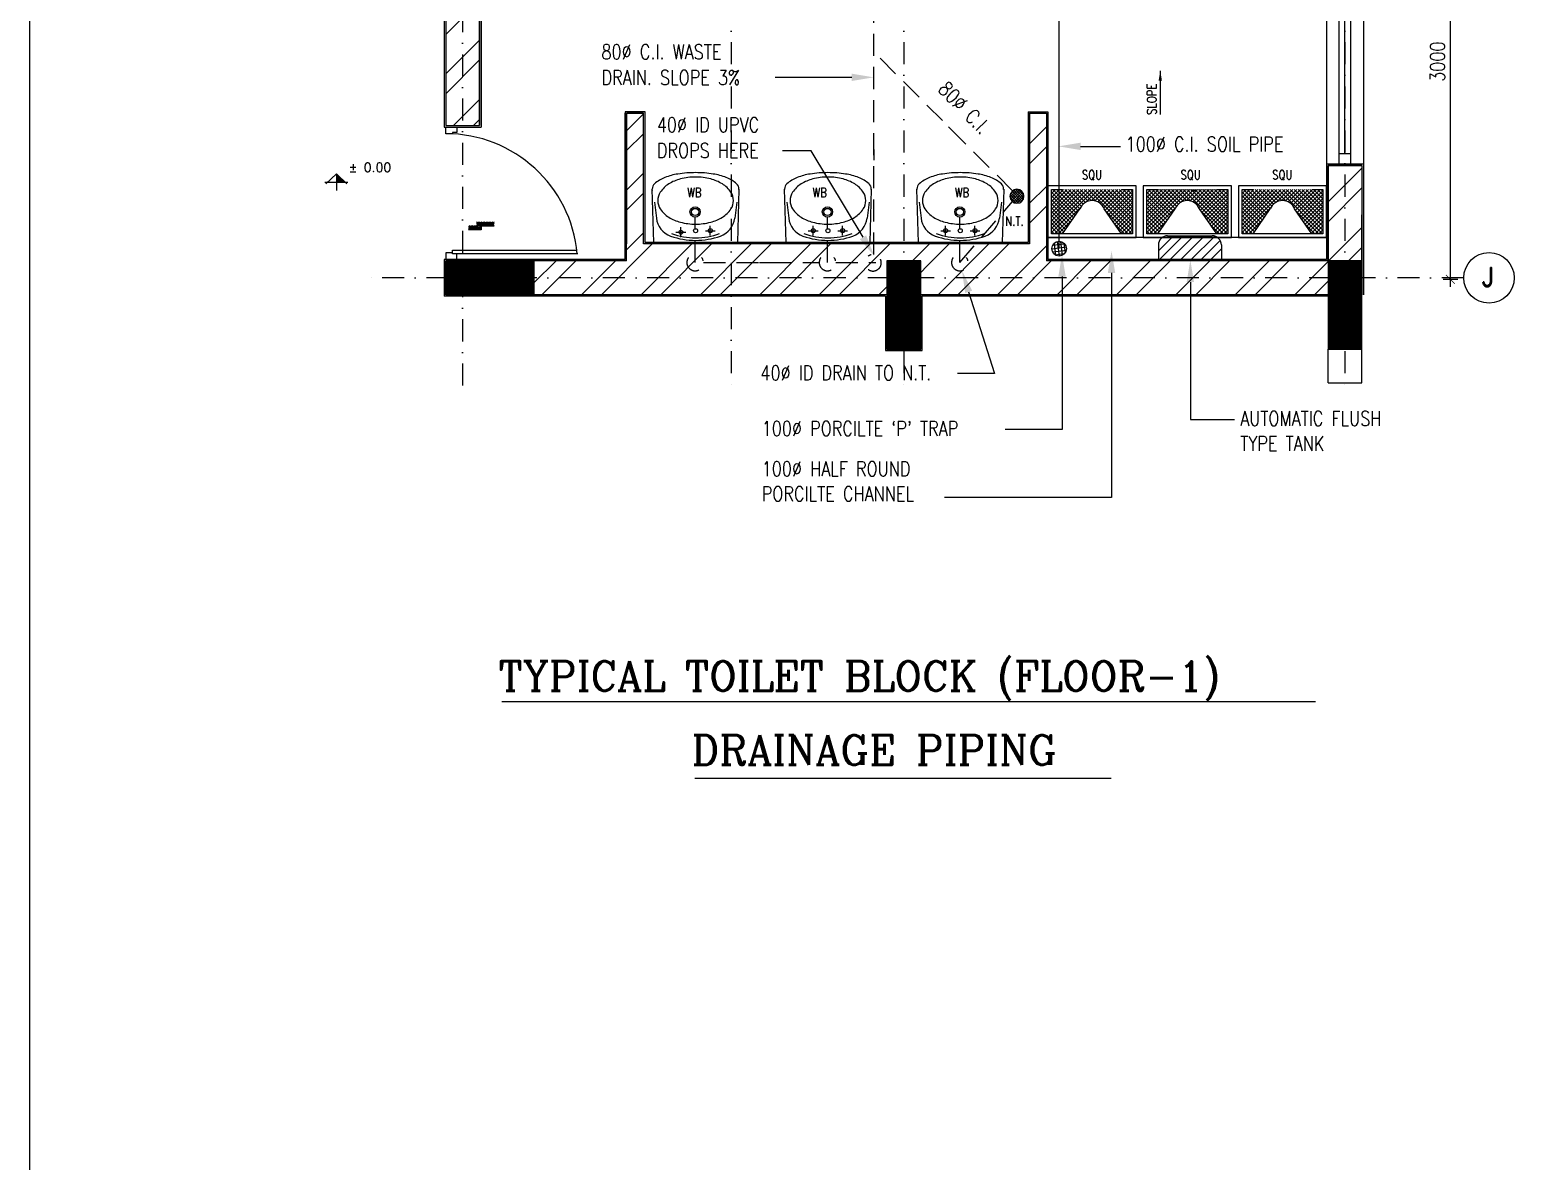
# Model space of a CAD drawing. Extents: x -437689 to -407696, y -55787 to -37037.
# Drawn here: x -437689 to -432641, y -46412 to -42565 of the extents above; entities that cross this region are included whole.
import ezdxf
from ezdxf.enums import TextEntityAlignment as Align

# ---------------------------------------------------------------- set-up
doc = ezdxf.new("R2010")
doc.units = 0
doc.header["$LTSCALE"] = 150
doc.header["$MEASUREMENT"] = 0
for name, pattern in [('DASHDOT', [1, 0.5, -0.25, 0, -0.25]), ('DASHED', [0.75, 0.5, -0.25]), ('HIDDEN', [9.525, 6.35, -3.175])]:
    doc.linetypes.add(name, pattern=pattern)
doc.layers.get('0').update_dxf_attribs({"linetype": 'CONTINUOUS'})
for name, color, linetype in [('1P', 9, 'CONTINUOUS'), ('2MM', 1, 'CONTINUOUS'), ('3MM', 3, 'CONTINUOUS'), ('5MM', 6, 'CONTINUOUS'), ('COL', 2, 'CONTINUOUS'), ('DIM', 6, 'CONTINUOUS'), ('DOOR', 31, 'CONTINUOUS'), ('DR', 6, 'CONTINUOUS'), ('DROP', 64, 'CONTINUOUS'), ('F', 9, 'CONTINUOUS'), ('GRID', 252, 'DASHDOT'), ('T-WALL', 7, 'CONTINUOUS'), ('TEXT', 7, 'CONTINUOUS'), ('TOILET', 9, 'CONTINUOUS'), ('TXT', 7, 'CONTINUOUS'), ('VENT', 8, 'HIDDEN'), ('WALL', 7, 'CONTINUOUS'), ('WASTE', 3, 'DASHED'), ('WIN-1', 56, 'CONTINUOUS')]:
    doc.layers.add(name, color=color, linetype=linetype)
doc.styles.add('RD', font='ROMAND.shx', dxfattribs={"width": 0.8})
doc.styles.add('ROMANC', font='ROMANC.SHX')
doc.styles.add('ROMAND', font='ROMAND', dxfattribs={"height": 300})
doc.styles.add('T', font='romans.shx', dxfattribs={"height": 450})
doc.styles.add('TESTI', font='ROMAND.SHX')

# ---------------------------------------------------------------- blocks, each defined once
blk = doc.blocks.new('*X0')
at = {"color": 0}
for p, q in [((12734.9, 9916.2), (12714.5, 9936.6)), ((12726.1, 9916.2), (12714.5, 9927.8)), ((12743.8, 9916.2), (12718.8, 9941.2)), ((12752.6, 9916.2), (12727.6, 9941.2)), ((12761.4, 9916.2), (12736.4, 9941.2)), ((12770.3, 9916.2), (12745.3, 9941.2)), ((12779.1, 9916.2), (12754.1, 9941.2)), ((12788, 9916.2), (12763, 9941.2)), ((12796.8, 9916.2), (12771.8, 9941.2)), ((12805.6, 9916.2), (12780.6, 9941.2)), ((12813.4, 9935), (12788.4, 9960)), ((12813.4, 9926.1), (12788.4, 9951.1)), ((12813.4, 9917.3), (12788.4, 9942.3)), ((12820.5, 9936.7), (12795.5, 9961.7)), ((12829.3, 9936.7), (12804.3, 9961.7)), ((12838.2, 9936.7), (12813.2, 9961.7)), ((12847, 9936.7), (12822, 9961.7)), ((12855.8, 9936.7), (12830.8, 9961.7)), ((12859.3, 9942.1), (12839.7, 9961.7)), ((12859.3, 9951), (12848.5, 9961.7)), ((12859.3, 9959.8), (12857.4, 9961.7)), ((12717.3, 9916.2), (12714.5, 9918.9))]:
    blk.add_line(p, q, dxfattribs=at)

msp = doc.modelspace()

# ---------------------------------------------------------------- linework, layer by layer
at = {"color": 0}
for p, q in [((-434355.8, -43134), (-434329.2, -43107.4)), ((-434355.1, -43124.5), (-434338.7, -43108.2)), ((-434309, -43136.1), (-434337.3, -43107.8)), ((-434308.7, -43127.6), (-434328.8, -43107.5)), ((-434334.7, -43154.6), (-434355.8, -43133.5)), ((-434326.4, -43154), (-434355.3, -43125.2)), ((-434353.8, -43140.9), (-434322.3, -43109.4)), ((-434320.2, -43151.5), (-434352.7, -43118.9)), ((-434350.4, -43146.3), (-434316.9, -43112.8)), ((-434315.2, -43147.6), (-434348.8, -43114)), ((-434345.7, -43150.5), (-434312.7, -43117.5)), ((-434311.4, -43142.5), (-434343.7, -43110.2)), ((-434339.9, -43153.5), (-434309.7, -43123.3)), ((-434332.3, -43154.7), (-434308.5, -43130.9)), ((-434320.2, -43151.5), (-434311.8, -43143))]:
    msp.add_line(p, q, dxfattribs=at)
at = {"color": 8}
for p, q in [((-435564.8, -43151), (-435558.4, -43205.1)), ((-435285.3, -43151), (-435291.6, -43205.1)), ((-435114.8, -43151), (-435108.4, -43205.1)), ((-434835.3, -43151), (-434841.6, -43205.1)), ((-434664.8, -43151), (-434658.4, -43205.1)), ((-434385.3, -43151), (-434391.6, -43205.1)), ((-435491.7, -43253.1), (-435458.4, -43253.1)), ((-435475, -43269.7), (-435475, -43236.4)), ((-435391.7, -43248.1), (-435358.4, -43248.1)), ((-435375, -43264.7), (-435375, -43231.4)), ((-435041.7, -43248.1), (-435008.4, -43248.1)), ((-435025, -43264.7), (-435025, -43231.4)), ((-434941.7, -43248.1), (-434908.4, -43248.1)), ((-434925, -43264.7), (-434925, -43231.4)), ((-434591.7, -43248.1), (-434558.4, -43248.1)), ((-434575, -43264.7), (-434575, -43231.4)), ((-434491.7, -43248.1), (-434458.4, -43248.1)), ((-434475, -43264.7), (-434475, -43231.4))]:
    msp.add_line(p, q, dxfattribs=at)
at = {"linetype": 'CONTINUOUS'}
for p, q in [((-436083.9, -44848.9), (-433317.6, -44848.9)), ((-435427.5, -45108.6), (-434011.6, -45108.6))]:
    msp.add_line(p, q, dxfattribs=at)
at = {"color": 8}
for centre, radius in [((-435426.6, -43184.3), 17.5), ((-435426.6, -43184.3), 12.3), ((-434976.6, -43184.3), 17.5), ((-434976.6, -43184.3), 12.3), ((-434526.6, -43184.3), 17.5), ((-434526.6, -43184.3), 12.3), ((-435475, -43253.1), 6.77), ((-435425, -43248.1), 6.77), ((-435375, -43248.1), 6.77), ((-435025, -43248.1), 6.77), ((-434975, -43248.1), 6.77), ((-434925, -43248.1), 6.77), ((-434575, -43248.1), 6.77), ((-434525, -43248.1), 6.77), ((-434475, -43248.1), 6.77)]:
    msp.add_circle(centre, radius, dxfattribs=at)
for centre, radius, start, end in [((-435098.4, -43106.6), 24.1, 180, 183.1561), ((-434648.4, -43106.6), 24.1, 180, 183.1561), ((-435548.4, -43111.6), 24.1, 180, 183.1561), ((-435484.9, -43196.5), 74, 186.7128, 250.2795), ((-435365.2, -43196.5), 74, 289.7205, 353.2872), ((-435034.9, -43196.5), 74, 186.7128, 250.2795), ((-434915.2, -43196.5), 74, 289.7205, 353.2872), ((-434584.9, -43196.5), 74, 186.7128, 250.2795), ((-434465.2, -43196.5), 74, 289.7205, 353.2872), ((-435425, -43029.5), 242.5, 250.2795, 289.7205), ((-434975, -43029.5), 242.5, 250.2795, 289.7205), ((-434525, -43029.5), 242.5, 250.2795, 289.7205), ((-435425, -43029.5), 251.4, 250.2795, 289.7205), ((-434975, -43029.5), 251.4, 250.2795, 289.7205), ((-434525, -43029.5), 251.4, 250.2795, 289.7205)]:
    msp.add_arc(centre, radius, start, end, dxfattribs=at)
for start, end in [(0, 180), (180, 360)]:
    msp.add_arc((-434332.2, -43131), 23.8, start, end)
at = {"layer": '1P'}
for p, q in [((-433927, -43095.6), (-434227, -43095.6)), ((-434227, -43095.6), (-434227, -43270.6)), ((-434214.5, -43258.1), (-434214.5, -43108.1)), ((-434214.5, -43108.1), (-434177, -43108.1)), ((-434214.5, -43108.5), (-434214.2, -43108.1)), ((-434214.5, -43121.7), (-434200.9, -43108.1)), ((-434214.5, -43135), (-434187.7, -43108.1)), ((-434214.5, -43148.2), (-434174.4, -43108.1)), ((-434214.5, -43161.5), (-434161.1, -43108.1)), ((-434214.5, -43174.7), (-434147.9, -43108.1)), ((-434214.5, -43188), (-434134.6, -43108.1)), ((-434214.5, -43201.3), (-434121.4, -43108.1)), ((-434214.5, -43214.5), (-434108.1, -43108.1)), ((-434214.5, -43227.8), (-434094.8, -43108.1)), ((-434214.5, -43241), (-434081.6, -43108.1)), ((-434214.5, -43254.3), (-434068.3, -43108.1)), ((-434129, -43189), (-434209.9, -43108.1)), ((-434123.5, -43181.2), (-434196.6, -43108.1)), ((-434118.2, -43173.2), (-434183.3, -43108.1)), ((-434113.5, -43164.7), (-434170.1, -43108.1)), ((-434107.4, -43157.5), (-434156.8, -43108.1)), ((-434099.8, -43151.9), (-434143.6, -43108.1)), ((-434090.7, -43147.7), (-434130.3, -43108.1)), ((-434079.5, -43145.7), (-434117, -43108.1)), ((-434064.5, -43147.4), (-434103.8, -43108.1)), ((-434097.6, -43150.6), (-434055.1, -43108.1)), ((-433940.5, -43258.1), (-434090.5, -43108.1)), ((-434079.4, -43145.6), (-434041.8, -43108.1)), ((-433939.5, -43245.8), (-434077.3, -43108.1)), ((-434067.2, -43146.7), (-434028.6, -43108.1)), ((-433939.5, -43232.6), (-434064, -43108.1)), ((-434057.4, -43150.2), (-434015.3, -43108.1)), ((-433939.5, -43219.3), (-434050.8, -43108.1)), ((-434049.3, -43155.3), (-434002, -43108.1)), ((-434042.6, -43161.9), (-433988.8, -43108.1)), ((-433939.5, -43206), (-434037.5, -43108.1)), ((-434037.4, -43170), (-433975.5, -43108.1)), ((-434032.5, -43178.3), (-433962.3, -43108.1)), ((-434027.1, -43186.2), (-433949, -43108.1)), ((-433939.5, -43192.8), (-434024.2, -43108.1)), ((-433939.5, -43179.5), (-434011, -43108.1)), ((-433939.5, -43166.3), (-433997.7, -43108.1)), ((-433939.5, -43153), (-433984.5, -43108.1)), ((-433977, -43108.1), (-433939.5, -43108.1)), ((-433939.5, -43139.7), (-433971.2, -43108.1)), ((-433939.5, -43126.5), (-433957.9, -43108.1)), ((-433939.5, -43113.2), (-433944.7, -43108.1)), ((-433939.5, -43108.1), (-433939.5, -43258.1)), ((-433927, -43270.6), (-433927, -43095.6)), ((-433603.3, -43095.6), (-433903.3, -43095.6)), ((-433903.3, -43095.6), (-433903.3, -43270.6)), ((-433890.8, -43108.5), (-433615.8, -43108.1)), ((-433890.8, -43258.1), (-433890.8, -43108.1)), ((-433890.8, -43108.1), (-433853.3, -43108.1)), ((-433890.8, -43108.5), (-433890.4, -43108.1)), ((-433890.8, -43121.7), (-433877.2, -43108.1)), ((-433890.8, -43135), (-433863.9, -43108.1)), ((-433890.8, -43148.2), (-433850.6, -43108.1)), ((-433890.8, -43161.5), (-433837.4, -43108.1)), ((-433890.8, -43174.7), (-433824.1, -43108.1)), ((-433890.8, -43188), (-433810.9, -43108.1)), ((-433890.8, -43201.3), (-433797.6, -43108.1)), ((-433890.8, -43214.5), (-433784.4, -43108.1)), ((-433890.8, -43227.8), (-433771.1, -43108.1)), ((-433890.8, -43241), (-433757.8, -43108.1)), ((-433890.8, -43254.3), (-433744.6, -43108.1)), ((-433805.2, -43189), (-433886.1, -43108.1)), ((-433799.8, -43181.2), (-433872.8, -43108.1)), ((-433794.4, -43173.2), (-433859.6, -43108.1)), ((-433789.8, -43164.7), (-433846.3, -43108.1)), ((-433783.6, -43157.5), (-433833.1, -43108.1)), ((-433776, -43151.9), (-433819.8, -43108.1)), ((-433766.9, -43147.7), (-433806.6, -43108.1)), ((-433755.7, -43145.7), (-433793.3, -43108.1)), ((-433740.7, -43147.4), (-433780, -43108.1)), ((-433773.9, -43150.6), (-433731.3, -43108.1)), ((-433616.8, -43258.1), (-433766.8, -43108.1)), ((-433755.6, -43145.6), (-433718.1, -43108.1)), ((-433615.8, -43245.8), (-433753.5, -43108.1)), ((-433743.4, -43146.7), (-433704.8, -43108.1)), ((-433615.8, -43232.6), (-433740.3, -43108.1)), ((-433733.6, -43150.2), (-433691.5, -43108.1)), ((-433615.8, -43219.3), (-433727, -43108.1)), ((-433725.5, -43155.3), (-433678.3, -43108.1)), ((-433718.9, -43161.9), (-433665, -43108.1)), ((-433713.7, -43170), (-433651.8, -43108.1)), ((-433615.8, -43206), (-433713.7, -43108.1)), ((-433708.8, -43178.3), (-433638.5, -43108.1)), ((-433703.3, -43186.2), (-433625.3, -43108.1)), ((-433615.8, -43192.8), (-433700.5, -43108.1)), ((-433615.8, -43179.5), (-433687.2, -43108.1)), ((-433615.8, -43166.3), (-433674, -43108.1)), ((-433615.8, -43153), (-433660.7, -43108.1)), ((-433653.3, -43108.1), (-433615.8, -43108.1)), ((-433615.8, -43139.7), (-433647.5, -43108.1)), ((-433615.8, -43126.5), (-433634.2, -43108.1)), ((-433615.8, -43113.2), (-433620.9, -43108.1)), ((-433615.8, -43108.1), (-433615.8, -43258.1)), ((-433603.3, -43270.6), (-433603.3, -43095.6)), ((-433279.5, -43095.6), (-433579.5, -43095.6)), ((-433579.5, -43095.6), (-433579.5, -43270.6)), ((-433567, -43258.1), (-433567, -43108.1)), ((-433567, -43108.1), (-433529.5, -43108.1)), ((-433567, -43108.5), (-433566.7, -43108.1)), ((-433567, -43121.7), (-433553.4, -43108.1)), ((-433567, -43135), (-433540.2, -43108.1)), ((-433567, -43148.2), (-433526.9, -43108.1)), ((-433567, -43161.5), (-433513.6, -43108.1)), ((-433567, -43174.7), (-433500.4, -43108.1)), ((-433567, -43188), (-433487.1, -43108.1)), ((-433567, -43201.3), (-433473.9, -43108.1)), ((-433567, -43214.5), (-433460.6, -43108.1)), ((-433567, -43227.8), (-433447.3, -43108.1)), ((-433567, -43241), (-433434.1, -43108.1)), ((-433567, -43254.3), (-433420.8, -43108.1)), ((-433481.5, -43189), (-433562.4, -43108.1)), ((-433476, -43181.2), (-433549.1, -43108.1)), ((-433470.7, -43173.2), (-433535.8, -43108.1)), ((-433466, -43164.7), (-433522.6, -43108.1)), ((-433459.9, -43157.5), (-433509.3, -43108.1)), ((-433452.3, -43151.9), (-433496.1, -43108.1)), ((-433443.2, -43147.7), (-433482.8, -43108.1)), ((-433432, -43145.7), (-433469.5, -43108.1)), ((-433417, -43147.4), (-433456.3, -43108.1)), ((-433450.1, -43150.6), (-433407.6, -43108.1)), ((-433293, -43258.1), (-433443, -43108.1)), ((-433431.9, -43145.6), (-433394.3, -43108.1)), ((-433292, -43245.8), (-433429.8, -43108.1)), ((-433419.7, -43146.7), (-433381.1, -43108.1)), ((-433292, -43232.6), (-433416.5, -43108.1)), ((-433409.9, -43150.2), (-433367.8, -43108.1)), ((-433292, -43219.3), (-433403.3, -43108.1)), ((-433401.8, -43155.3), (-433354.5, -43108.1)), ((-433395.1, -43161.9), (-433341.3, -43108.1)), ((-433292, -43206), (-433390, -43108.1)), ((-433389.9, -43170), (-433328, -43108.1)), ((-433385, -43178.3), (-433314.8, -43108.1)), ((-433379.6, -43186.2), (-433301.5, -43108.1)), ((-433292, -43192.8), (-433376.7, -43108.1)), ((-433292, -43179.5), (-433363.5, -43108.1)), ((-433292, -43166.3), (-433350.2, -43108.1)), ((-433292, -43153), (-433337, -43108.1)), ((-433329.5, -43108.1), (-433292, -43108.1)), ((-433292, -43139.7), (-433323.7, -43108.1)), ((-433292, -43126.5), (-433310.4, -43108.1)), ((-433292, -43113.2), (-433297.2, -43108.1)), ((-433292, -43108.1), (-433292, -43258.1)), ((-433279.5, -43270.6), (-433279.5, -43095.6)), ((-434134.4, -43196.8), (-434214.5, -43116.7)), ((-434139.8, -43204.6), (-434214.5, -43129.9)), ((-434145.3, -43212.4), (-434214.5, -43143.2)), ((-434150.7, -43220.2), (-434214.5, -43156.4)), ((-434021.6, -43194), (-433939.5, -43111.9)), ((-434016.2, -43201.8), (-433939.5, -43125.1)), ((-434010.8, -43209.6), (-433939.5, -43138.4)), ((-434005.3, -43217.4), (-433939.5, -43151.7)), ((-433810.7, -43196.8), (-433890.8, -43116.7)), ((-433816.1, -43204.6), (-433890.8, -43129.9)), ((-433821.5, -43212.4), (-433890.8, -43143.2)), ((-433827, -43220.2), (-433890.8, -43156.4)), ((-433697.9, -43194), (-433615.8, -43111.9)), ((-433692.4, -43201.8), (-433615.8, -43125.1)), ((-433687, -43209.6), (-433615.8, -43138.4)), ((-433681.6, -43217.4), (-433615.8, -43151.7)), ((-433486.9, -43196.8), (-433567, -43116.7)), ((-433492.3, -43204.6), (-433567, -43129.9)), ((-433497.8, -43212.4), (-433567, -43143.2)), ((-433503.2, -43220.2), (-433567, -43156.4)), ((-433374.1, -43194), (-433292, -43111.9)), ((-433368.7, -43201.8), (-433292, -43125.1)), ((-433363.3, -43209.6), (-433292, -43138.4)), ((-433357.8, -43217.4), (-433292, -43151.7)), ((-434156.2, -43228.1), (-434214.5, -43169.7)), ((-434161.6, -43235.9), (-434214.5, -43182.9)), ((-434167, -43243.7), (-434214.5, -43196.2)), ((-434205.1, -43258.1), (-434116.4, -43169.4)), ((-434177, -43258.1), (-434118.4, -43173.7)), ((-433977, -43258.1), (-434035.7, -43173.7)), ((-433977, -43258.1), (-434035.7, -43173.7)), ((-433953.8, -43258.1), (-434030.2, -43181.7)), ((-433999.9, -43225.3), (-433939.5, -43164.9)), ((-433994.4, -43233.1), (-433939.5, -43178.2)), ((-433989, -43240.9), (-433939.5, -43191.4)), ((-433983.6, -43248.7), (-433939.5, -43204.7)), ((-433832.4, -43228.1), (-433890.8, -43169.7)), ((-433837.8, -43235.9), (-433890.8, -43182.9)), ((-433843.3, -43243.7), (-433890.8, -43196.2)), ((-433881.3, -43258.1), (-433792.6, -43169.4)), ((-433853.3, -43258.1), (-433794.6, -43173.7)), ((-433653.3, -43258.1), (-433712, -43173.7)), ((-433630, -43258.1), (-433706.5, -43181.7)), ((-433676.1, -43225.3), (-433615.8, -43164.9)), ((-433670.7, -43233.1), (-433615.8, -43178.2)), ((-433665.3, -43240.9), (-433615.8, -43191.4)), ((-433659.8, -43248.7), (-433615.8, -43204.7)), ((-433508.7, -43228.1), (-433567, -43169.7)), ((-433514.1, -43235.9), (-433567, -43182.9)), ((-433519.5, -43243.7), (-433567, -43196.2)), ((-433557.6, -43258.1), (-433468.9, -43169.4)), ((-433529.5, -43258.1), (-433470.9, -43173.7)), ((-433329.5, -43258.1), (-433388.2, -43173.7)), ((-433306.3, -43258.1), (-433382.7, -43181.7)), ((-433352.4, -43225.3), (-433292, -43164.9)), ((-433346.9, -43233.1), (-433292, -43178.2)), ((-433341.5, -43240.9), (-433292, -43191.4)), ((-433336.1, -43248.7), (-433292, -43204.7)), ((-434172.5, -43251.5), (-434214.5, -43209.5)), ((-434179.2, -43258.1), (-434214.5, -43222.7)), ((-434192.4, -43258.1), (-434214.5, -43236)), ((-434205.7, -43258.1), (-434214.5, -43249.2)), ((-433939.5, -43258.1), (-434214.5, -43258.1)), ((-434191.8, -43258.1), (-434143.3, -43209.5)), ((-434178.6, -43258.1), (-434173.6, -43253.1)), ((-433967, -43258.1), (-433999.9, -43225.2)), ((-433978.1, -43256.5), (-433939.5, -43217.9)), ((-433966.4, -43258.1), (-433939.5, -43231.2)), ((-433953.2, -43258.1), (-433939.5, -43244.5)), ((-433939.9, -43258.1), (-433939.5, -43257.7)), ((-433848.7, -43251.5), (-433890.8, -43209.5)), ((-433855.4, -43258.1), (-433890.8, -43222.7)), ((-433868.7, -43258.1), (-433890.8, -43236)), ((-433881.9, -43258.1), (-433890.8, -43249.2)), ((-433615.8, -43258.1), (-433890.8, -43258.1)), ((-433868.1, -43258.1), (-433819.5, -43209.5)), ((-433854.8, -43258.1), (-433849.8, -43253.1)), ((-433643.3, -43258.1), (-433676.1, -43225.2)), ((-433654.4, -43256.5), (-433615.8, -43217.9)), ((-433642.7, -43258.1), (-433615.8, -43231.2)), ((-433629.4, -43258.1), (-433615.8, -43244.5)), ((-433616.2, -43258.1), (-433615.8, -43257.7)), ((-433525, -43251.5), (-433567, -43209.5)), ((-433531.7, -43258.1), (-433567, -43222.7)), ((-433544.9, -43258.1), (-433567, -43236)), ((-433558.2, -43258.1), (-433567, -43249.2)), ((-433292, -43258.1), (-433567, -43258.1)), ((-433544.3, -43258.1), (-433495.8, -43209.5)), ((-433531.1, -43258.1), (-433526.1, -43253.1)), ((-433319.5, -43258.1), (-433352.4, -43225.2)), ((-433330.6, -43256.5), (-433292, -43217.9)), ((-433318.9, -43258.1), (-433292, -43231.2)), ((-433305.7, -43258.1), (-433292, -43244.5)), ((-433292.4, -43258.1), (-433292, -43257.7)), ((-434227, -43270.6), (-433927, -43270.6)), ((-433903.3, -43270.6), (-433603.3, -43270.6)), ((-433579.5, -43270.6), (-433279.5, -43270.6))]:
    msp.add_line(p, q, dxfattribs=at)
for centre in [(-434077, -43190), (-433753.3, -43190), (-433429.5, -43190)]:
    msp.add_arc(centre, 44.4, 21.4533, 158.5467, dxfattribs=at)
at = {"layer": '2MM'}
for p, q in [((-432858.6, -43438.3), (-432858.6, -43388.3)), ((-432833.6, -43413.3), (-432883.6, -43413.3))]:
    msp.add_line(p, q, dxfattribs=at)
at = {"layer": '3MM', "color": 7}
for p, q in [((-436646.5, -43055), (-436681.8, -43088.2)), ((-436646.5, -43055), (-436646.5, -43111.3)), ((-436646.5, -43055), (-436611.1, -43088.2)), ((-436685.6, -43082.7), (-436607.3, -43082.7))]:
    msp.add_line(p, q, dxfattribs=at)
msp.add_solid([(-436646.5, -43055), (-436646.5, -43082.7), (-436617, -43082.7)], dxfattribs=at)
at = {"layer": '5MM'}
for p, q in [((-433799.9, -43265), (-433851.5, -43316.7)), ((-433767.1, -43265), (-433847.6, -43345.5)), ((-433731.3, -43265), (-433811.8, -43345.5)), ((-433694.2, -43265), (-433774.7, -43345.5)), ((-433660.1, -43266.1), (-433739.5, -43345.5)), ((-433641.4, -43280.8), (-433706.2, -43345.5)), ((-433637.3, -43310), (-433672.8, -43345.5))]:
    msp.add_line(p, q, dxfattribs=at)
msp.add_lwpolyline([(-436110.2, -43232.7), (-436154.5, -43232.7), (-436154.5, -43245), (-436197.1, -43245)], dxfattribs=at)
at = {"layer": 'COL'}
for p, q in [((-435974.5, -43465.6), (-435974.5, -43350.6)), ((-435974.5, -43465.6), (-435974.5, -43350.6)), ((-434659.5, -43650.6), (-434774.5, -43650.6)), ((-434659.5, -43650.6), (-434774.5, -43650.6)), ((-433159.5, -43650.6), (-433274.5, -43650.6)), ((-433159.5, -43650.6), (-433274.5, -43650.6))]:
    msp.add_line(p, q, dxfattribs=at)
at = {"layer": 'COL', "const_width": 115}
for points in [[(-434717, -43650.6), (-434717, -43350.6)], [(-433217, -43650.6), (-433217, -43350.6)], [(-435974.5, -43408.1), (-436274.5, -43408.1)]]:
    msp.add_lwpolyline(points, dxfattribs=at)
at = {"layer": 'COL'}
for points in [[(-435974.5, -43465.6), (-436274.5, -43465.6), (-436274.5, -43465.6), (-436274.5, -43350.6), (-435974.5, -43350.6)], [(-434659.5, -43650.6), (-434659.5, -43350.6), (-434659.5, -43350.6), (-434774.5, -43350.6), (-434774.5, -43650.6)], [(-433159.5, -43650.6), (-433159.5, -43350.6), (-433159.5, -43350.6), (-433274.5, -43350.6), (-433274.5, -43650.6)]]:
    msp.add_lwpolyline(points, close=True, dxfattribs=at)
at = {"layer": 'DIM', "color": 1, "ltscale": 900}
msp.add_line((-432858.6, -43400.8), (-432858.6, -41925.8), dxfattribs=at)
at = {"layer": 'DIM'}
for p, q in [((-433851.5, -43296.3), (-433851.5, -43345.6)), ((-433820.3, -43265), (-433668.6, -43264.9)), ((-433637.3, -43296.2), (-433637.3, -43345.6))]:
    msp.add_line(p, q, dxfattribs=at)
at = {"layer": 'DIM', "color": 7, "const_width": 2.5}
msp.add_lwpolyline([(-432873.6, -43398.3), (-432843.6, -43428.3)], dxfattribs=at)
at = {"layer": 'DIM'}
for centre, start, end in [((-433820.3, -43296.3), 90.0388, 180.0388), ((-433668.6, -43296.2), 0.0388, 90.0388)]:
    msp.add_arc(centre, 31.2, start, end, dxfattribs=at)
at = {"layer": 'DOOR', "color": 8}
for p, q in [((-436274.5, -42918.1), (-436274.5, -42895.6)), ((-436274.5, -42895.6), (-436237, -42895.6)), ((-436237, -42895.6), (-436237, -42914.3)), ((-436252, -42918.1), (-436274.5, -42918.1)), ((-436237, -42914.3), (-436252, -42914.3)), ((-436252, -42914.3), (-436252, -42918.1)), ((-436237, -43345.6), (-436279.5, -43345.6)), ((-436274.5, -43323.1), (-436274.5, -43345.6)), ((-436252, -43323.1), (-436274.5, -43323.1)), ((-436274.5, -43345.6), (-436237, -43345.6)), ((-436252, -43326.8), (-436252, -43313.7)), ((-436252, -43313.7), (-435829.1, -43313.7)), ((-436252, -43326.8), (-436252, -43323.1)), ((-435825.5, -43326.8), (-436252, -43326.8)), ((-436237, -43326.8), (-436252, -43326.8)), ((-436237, -43345.6), (-436237, -43326.8))]:
    msp.add_line(p, q, dxfattribs=at)
msp.add_arc((-436275, -43367.7), 449.6, 5.2159, 89.9451, dxfattribs=at)
at = {"layer": 'DR', "linetype": 'CONTINUOUS', "ltscale": 900}
msp.add_line((-434189, -43309), (-434189, -41247.9), dxfattribs=at)
at = {"layer": 'DR'}
msp.add_line((-434189, -42669.6), (-434189, -42567.8), dxfattribs=at)
at = {"layer": 'DR', "linetype": 'CONTINUOUS', "ltscale": 900}
for points in [[(-434894.3, -42726.6), (-435103.5, -42726.6), (-435153.9, -42726.6)], [(-434855.7, -43270.4), (-435031.5, -42976.8), (-435079.5, -42976.8), (-435129.9, -42976.8)], [(-434115.8, -42961.2), (-434031.2, -42961.2), (-433980.8, -42961.2)], [(-434010.8, -43391.6), (-434010.8, -44155), (-434528.2, -44155), (-434578.6, -44155)], [(-434179.1, -43404.1), (-434179.1, -43924.3), (-434372.4, -43924.3), (-434372.4, -43924.3)], [(-434496.6, -43455.7), (-434408.5, -43733), (-434484.2, -43733), (-434534.6, -43733)], [(-433742.8, -43422.8), (-433742.8, -43890.2), (-433643.1, -43890.2), (-433592.7, -43890.2)]]:
    msp.add_lwpolyline(points, dxfattribs=at)
for points in [[(-434894.3, -42714.1), (-434819.3, -42726.6), (-434894.3, -42739.1)], [(-434115.8, -42973.7), (-434190.8, -42961.2), (-434115.8, -42948.7)], [(-434845, -43264), (-434817.2, -43334.7), (-434866.4, -43276.8)], [(-434191.6, -43404.1), (-434179.1, -43329.1), (-434166.6, -43404.1)], [(-434023.3, -43391.6), (-434010.8, -43316.6), (-433998.3, -43391.6)], [(-433755.3, -43422.8), (-433742.8, -43347.8), (-433730.3, -43422.8)], [(-434508.5, -43459.5), (-434519.3, -43384.2), (-434484.7, -43451.9)]]:
    msp.add_solid(points, dxfattribs=at)
at = {"layer": 'F'}
for p, q in [((-434214, -43309.2), (-434164.9, -43302.5)), ((-434211.3, -43297.7), (-434170.6, -43292.1)), ((-434206.3, -43291), (-434200.8, -43331.1)), ((-434195.9, -43285), (-434189.2, -43334)), ((-434184.8, -43284.4), (-434178.3, -43331.6)), ((-434172.8, -43290), (-434168.3, -43323)), ((-434211.4, -43320.1), (-434164.4, -43313.7)), ((-434202.5, -43330.1), (-434170.4, -43325.7))]:
    msp.add_line(p, q, dxfattribs=at)
at = {"layer": 'F', "linetype": 'CONTINUOUS', "ltscale": 300}
msp.add_circle((-434189, -43309), 25, dxfattribs=at)
at = {"layer": 'GRID'}
for p, q in [((-435304.5, -38254.2), (-435304.5, -43799.9)), ((-434717, -38254.2), (-434717, -43799.9)), ((-433217, -38254.2), (-433217, -43799.9)), ((-436217, -38295.6), (-436217, -43799.9)), ((-432813.2, -43408.3), (-436565.5, -43408.3))]:
    msp.add_line(p, q, dxfattribs=at)
at = {"layer": 'T-WALL', "linetype": 'CONTINUOUS', "ltscale": 900}
for p, q in [((-433274.5, -43650.6), (-433159.5, -43650.6)), ((-433274.5, -43765.6), (-433274.5, -43650.6)), ((-433159.5, -43765.6), (-433159.5, -43650.6)), ((-433274.5, -43765.6), (-433159.5, -43765.6))]:
    msp.add_line(p, q, dxfattribs=at)
at = {"layer": 'TEXT', "linetype": 'CONTINUOUS'}
msp.add_circle((-432727.3, -43408.3), 86, dxfattribs=at)
at = {"layer": 'TOILET', "color": 8}
for p, q in [((-435567.5, -43288.1), (-435572.5, -43106.6)), ((-435567.5, -43288.1), (-435572.5, -43106.6)), ((-435277.5, -43106.6), (-435282.5, -43288.1)), ((-435277.5, -43106.6), (-435282.5, -43288.1)), ((-435117.5, -43288.1), (-435122.5, -43106.6)), ((-435117.5, -43288.1), (-435122.5, -43106.6)), ((-434827.5, -43106.6), (-434832.5, -43288.1)), ((-434827.5, -43106.6), (-434832.5, -43288.1)), ((-434667.5, -43288.1), (-434672.5, -43106.6)), ((-434667.5, -43288.1), (-434672.5, -43106.6)), ((-434377.5, -43106.6), (-434382.5, -43288.1)), ((-434377.5, -43106.6), (-434382.5, -43288.1)), ((-435282.5, -43288.1), (-435567.5, -43288.1)), ((-435282.5, -43288.1), (-435567.5, -43288.1)), ((-434832.5, -43288.1), (-435117.5, -43288.1)), ((-434832.5, -43288.1), (-435117.5, -43288.1)), ((-434382.5, -43288.1), (-434667.5, -43288.1)), ((-434382.5, -43288.1), (-434667.5, -43288.1))]:
    msp.add_line(p, q, dxfattribs=at)
for centre, radius, start, end in [((-435451, -43273.4), 220.8, 98.9379, 110.7914), ((-435451, -43273.4), 220.8, 98.9379, 110.7914), ((-435425, -43438.3), 387.7, 90, 98.9379), ((-435425, -43438.3), 387.7, 90, 98.9379), ((-435425, -43438.3), 387.7, 81.0621, 90), ((-435425, -43438.3), 387.7, 81.0621, 90), ((-435399.1, -43273.4), 220.8, 69.2086, 81.0621), ((-435399.1, -43273.4), 220.8, 69.2086, 81.0621), ((-435001, -43273.4), 220.8, 98.9379, 110.7914), ((-435001, -43273.4), 220.8, 98.9379, 110.7914), ((-434975, -43438.3), 387.7, 90, 98.9379), ((-434975, -43438.3), 387.7, 90, 98.9379), ((-434975, -43438.3), 387.7, 81.0621, 90), ((-434975, -43438.3), 387.7, 81.0621, 90), ((-434949.1, -43273.4), 220.8, 69.2086, 81.0621), ((-434949.1, -43273.4), 220.8, 69.2086, 81.0621), ((-434551, -43273.4), 220.8, 98.9379, 110.7914), ((-434551, -43273.4), 220.8, 98.9379, 110.7914), ((-434525, -43438.3), 387.7, 90, 98.9379), ((-434525, -43438.3), 387.7, 90, 98.9379), ((-434525, -43438.3), 387.7, 81.0621, 90), ((-434525, -43438.3), 387.7, 81.0621, 90), ((-434499.1, -43273.4), 220.8, 69.2086, 81.0621), ((-434499.1, -43273.4), 220.8, 69.2086, 81.0621), ((-435548.4, -43106.6), 24.1, 132.5102, 180), ((-435548.4, -43106.6), 24.1, 132.5102, 180), ((-435490.2, -43170.1), 110.3, 110.7914, 132.5102), ((-435490.2, -43170.1), 110.3, 110.7914, 132.5102), ((-435465.6, -43170.3), 95.7, 121.8551, 146.3116), ((-435441.1, -43209.7), 142.1, 104.4333, 121.8551), ((-435425, -43272.1), 206.5, 90, 104.4333), ((-435425, -43272.1), 206.5, 75.5667, 90), ((-435409, -43209.7), 142.1, 58.1449, 75.5667), ((-435384.5, -43170.3), 95.7, 33.6884, 58.1449), ((-435359.9, -43170.1), 110.3, 47.4898, 69.2086), ((-435359.9, -43170.1), 110.3, 47.4898, 69.2086), ((-435301.7, -43106.6), 24.1, 360, 47.4898), ((-435301.7, -43106.6), 24.1, 360, 47.4898), ((-435301.7, -43106.6), 24.1, 356.8439, 360), ((-435301.7, -43106.6), 24.1, 356.8439, 360), ((-435098.4, -43106.6), 24.1, 132.5102, 180), ((-435098.4, -43106.6), 24.1, 132.5102, 180), ((-435040.2, -43170.1), 110.3, 110.7914, 132.5102), ((-435040.2, -43170.1), 110.3, 110.7914, 132.5102), ((-435015.6, -43170.3), 95.7, 121.8551, 146.3116), ((-434991.1, -43209.7), 142.1, 104.4333, 121.8551), ((-434975, -43272.1), 206.5, 90, 104.4333), ((-434975, -43272.1), 206.5, 75.5667, 90), ((-434959, -43209.7), 142.1, 58.1449, 75.5667), ((-434934.5, -43170.3), 95.7, 33.6884, 58.1449), ((-434909.9, -43170.1), 110.3, 47.4898, 69.2086), ((-434909.9, -43170.1), 110.3, 47.4898, 69.2086), ((-434851.7, -43106.6), 24.1, 360, 47.4898), ((-434851.7, -43106.6), 24.1, 360, 47.4898), ((-434851.7, -43106.6), 24.1, 356.8439, 360), ((-434851.7, -43106.6), 24.1, 356.8439, 360), ((-434648.4, -43106.6), 24.1, 132.5102, 180), ((-434648.4, -43106.6), 24.1, 132.5102, 180), ((-434590.2, -43170.1), 110.3, 110.7914, 132.5102), ((-434590.2, -43170.1), 110.3, 110.7914, 132.5102), ((-434565.6, -43170.3), 95.7, 121.8551, 146.3116), ((-434541.1, -43209.7), 142.1, 104.4333, 121.8551), ((-434525, -43272.1), 206.5, 90, 104.4333), ((-434525, -43272.1), 206.5, 75.5667, 90), ((-434509, -43209.7), 142.1, 58.1449, 75.5667), ((-434484.5, -43170.3), 95.7, 33.6884, 58.1449), ((-434459.9, -43170.1), 110.3, 47.4898, 69.2086), ((-434459.9, -43170.1), 110.3, 47.4898, 69.2086), ((-434401.7, -43106.6), 24.1, 360, 47.4898), ((-434401.7, -43106.6), 24.1, 360, 47.4898), ((-434401.7, -43106.6), 24.1, 356.8439, 360), ((-434401.7, -43106.6), 24.1, 356.8439, 360), ((-435502.6, -43145.6), 51.1, 146.3116, 180), ((-435502.6, -43145.6), 51.1, 180, 213.6884), ((-435347.4, -43145.6), 51.1, 360, 33.6884), ((-435347.4, -43145.6), 51.1, 326.3116, 360), ((-435052.6, -43145.6), 51.1, 146.3116, 180), ((-435052.6, -43145.6), 51.1, 180, 213.6884), ((-434897.4, -43145.6), 51.1, 360, 33.6884), ((-434897.4, -43145.6), 51.1, 326.3116, 360), ((-434602.6, -43145.6), 51.1, 146.3116, 180), ((-434602.6, -43145.6), 51.1, 180, 213.6884), ((-434447.4, -43145.6), 51.1, 360, 33.6884), ((-434447.4, -43145.6), 51.1, 326.3116, 360), ((-435465.6, -43120.9), 95.7, 213.6884, 238.1449), ((-435441.1, -43081.5), 142.1, 238.1449, 255.5667), ((-435409, -43081.5), 142.1, 284.4333, 301.8551), ((-435384.5, -43120.9), 95.7, 301.8551, 326.3116), ((-435015.6, -43120.9), 95.7, 213.6884, 238.1449), ((-434991.1, -43081.5), 142.1, 238.1449, 255.5667), ((-434959, -43081.5), 142.1, 284.4333, 301.8551), ((-434934.5, -43120.9), 95.7, 301.8551, 326.3116), ((-434565.6, -43120.9), 95.7, 213.6884, 238.1449), ((-434541.1, -43081.5), 142.1, 238.1449, 255.5667), ((-434509, -43081.5), 142.1, 284.4333, 301.8551), ((-434484.5, -43120.9), 95.7, 301.8551, 326.3116), ((-435425, -43019.1), 206.5, 255.5667, 270), ((-435425, -43019.1), 206.5, 270, 284.4333), ((-434975, -43019.1), 206.5, 255.5667, 270), ((-434975, -43019.1), 206.5, 270, 284.4333), ((-434525, -43019.1), 206.5, 255.5667, 270), ((-434525, -43019.1), 206.5, 270, 284.4333)]:
    msp.add_arc(centre, radius, start, end, dxfattribs=at)
at = {"layer": 'VENT'}
for p, q in [((-433217, -42985.6), (-433217, -42459.3)), ((-433237, -42985.6), (-433197, -42985.6))]:
    msp.add_line(p, q, dxfattribs=at)
at = {"layer": 'WALL', "color": 7, "linetype": 'CONTINUOUS', "ltscale": 900}
msp.add_line((-437689.1, -55786.7), (-437689.1, -37036.7), dxfattribs=at)
at = {"layer": 'WALL', "color": 5, "linetype": 'DASHDOT', "ltscale": 900}
for p, q in [((-436274.5, -42075.6), (-436274.5, -42890.6)), ((-436159.5, -42890.6), (-436159.5, -42305.6)), ((-436274.5, -42890.6), (-436159.5, -42890.6))]:
    msp.add_line(p, q, dxfattribs=at)
at = {"layer": 'WALL', "color": 9, "linetype": 'DASHDOT', "ltscale": 900}
for p, q in [((-436279.5, -42305.6), (-436279.5, -42895.6)), ((-436154.5, -42310.6), (-436154.5, -42895.6)), ((-436274.5, -42580.5), (-436159.5, -42465.5)), ((-436274.5, -42715.2), (-436159.5, -42600.2)), ((-436274.5, -42782.6), (-436159.5, -42667.6)), ((-436247.9, -42890.6), (-436159.5, -42802.3)), ((-435659.5, -42908.4), (-435602, -42850.9)), ((-436180.5, -42890.6), (-436159.5, -42869.6)), ((-434289.5, -42952.8), (-434232, -42895.3)), ((-435659.5, -42975.8), (-435602, -42918.2)), ((-434289.5, -43020.2), (-434232, -42962.7)), ((-435659.5, -43110.5), (-435602, -43052.9)), ((-433274.5, -43150.1), (-433159.5, -43035.1)), ((-434289.5, -43154.9), (-434232, -43097.4)), ((-433274.5, -43217.5), (-433159.5, -43102.5)), ((-435659.5, -43177.8), (-435601.9, -43120.2)), ((-434289.5, -43222.2), (-434232, -43164.7)), ((-435659.5, -43312.5), (-435601.9, -43254.9)), ((-433272.9, -43350.6), (-433159.5, -43237.2)), ((-435745.2, -43465.6), (-435572.7, -43293.1)), ((-435610.5, -43465.6), (-435438, -43293.1)), ((-435543.2, -43465.6), (-435370.7, -43293.1)), ((-435408.5, -43465.6), (-435236, -43293.1)), ((-435341.1, -43465.6), (-435168.6, -43293.1)), ((-435206.4, -43465.6), (-435033.9, -43293.1)), ((-435139.1, -43465.6), (-434966.6, -43293.1)), ((-435004.4, -43465.6), (-434831.9, -43293.1)), ((-434937, -43465.6), (-434764.5, -43293.1)), ((-434802.3, -43465.6), (-434629.8, -43293.1)), ((-434735, -43465.6), (-434562.5, -43293.1)), ((-434600.3, -43465.6), (-434427.8, -43293.1)), ((-434532.9, -43465.6), (-434360.4, -43293.1)), ((-434398.2, -43465.6), (-434232, -43299.4)), ((-433205.6, -43350.6), (-433159.5, -43304.6)), ((-435974.5, -43425.5), (-435899.6, -43350.6)), ((-435947.3, -43465.6), (-435832.3, -43350.6)), ((-435812.6, -43465.6), (-435697.6, -43350.6)), ((-434330.8, -43465.6), (-434215.8, -43350.6)), ((-434196.1, -43465.6), (-434081.1, -43350.6)), ((-434128.8, -43465.6), (-434013.8, -43350.6)), ((-433994.1, -43465.6), (-433879.1, -43350.6)), ((-433926.7, -43465.6), (-433811.7, -43350.6)), ((-433792, -43465.6), (-433677, -43350.6)), ((-433724.7, -43465.6), (-433609.7, -43350.6)), ((-433590, -43465.6), (-433475, -43350.6)), ((-433522.6, -43465.6), (-433407.6, -43350.6)), ((-433387.9, -43465.6), (-433274.5, -43352.2)), ((-433320.6, -43465.6), (-433274.5, -43419.6))]:
    msp.add_line(p, q, dxfattribs=at)
at = {"layer": 'WALL', "linetype": 'DASHDOT', "ltscale": 900}
for p, q in [((-436274.5, -42305.6), (-436274.5, -42890.6)), ((-436159.5, -42305.6), (-436159.5, -42890.6)), ((-434294.5, -42843.4), (-434227, -42843.4)), ((-434289.5, -42848.4), (-434232, -42848.4)), ((-436279.5, -42895.6), (-436154.5, -42895.6)), ((-436274.5, -42890.6), (-436159.5, -42890.6)), ((-433274.5, -43350.6), (-433274.5, -43026.8)), ((-433274.5, -43026.8), (-433159.5, -43026.8)), ((-433159.5, -43026.8), (-433159.5, -43350.6)), ((-436279.5, -43345.6), (-436279.5, -43470.6)), ((-436274.5, -43351), (-436274.5, -43465.6)), ((-436274.5, -43465.6), (-436274.5, -43351)), ((-436154.5, -43345.6), (-435664.5, -43345.6)), ((-433159.5, -43350.6), (-433274.5, -43350.6)), ((-434779.5, -43470.6), (-434779.5, -43655.6)), ((-434774.5, -43465.6), (-434774.5, -43650.6)), ((-434659.5, -43650.6), (-434659.5, -43465.6)), ((-434654.5, -43655.6), (-434654.5, -43470.6)), ((-434779.5, -43655.6), (-434654.5, -43655.6)), ((-434774.5, -43650.6), (-434659.5, -43650.6))]:
    msp.add_line(p, q, dxfattribs=at)
at = {"layer": 'WALL', "color": 9}
for p, q in [((-433279.5, -42310.6), (-433279.5, -43345.6)), ((-433154.5, -42363.1), (-433154.5, -43079.3))]:
    msp.add_line(p, q, dxfattribs=at)
at = {"layer": 'WALL', "color": 6}
msp.add_line((-433845, -42704), (-433845, -42853), dxfattribs=at)
at = {"layer": 'WALL', "linetype": 'CONTINUOUS'}
for p, q in [((-435597, -42843.4), (-435664.5, -42843.4)), ((-435664.5, -42843.4), (-435664.5, -43293.1)), ((-435602, -42848.4), (-435659.5, -42848.4)), ((-435659.5, -42848.4), (-435659.5, -43293.1)), ((-435601.9, -43293.1), (-435602, -42848.4)), ((-435596.9, -43288.1), (-435597, -42843.4)), ((-433154.5, -43021.8), (-433279.5, -43021.8)), ((-433159.5, -43026.8), (-433274.5, -43026.8)), ((-433159.5, -43350.6), (-433159.5, -43194.3)), ((-434659.5, -43465.6), (-433274.5, -43465.6))]:
    msp.add_line(p, q, dxfattribs=at)
at = {"layer": 'WALL'}
for p, q in [((-435664.5, -43345.6), (-435664.5, -42848.4)), ((-435659.5, -43350.6), (-435659.5, -42848.4)), ((-435659.5, -42848.4), (-435602, -42848.4)), ((-434294.5, -42843.4), (-434294.5, -43288.1)), ((-434289.5, -42848.4), (-434289.5, -43293.1)), ((-434232, -42848.4), (-434232, -43350.6)), ((-434227, -42843.4), (-434227, -43345.6)), ((-433274.5, -43026.8), (-433274.5, -43350.6)), ((-433159.5, -43026.8), (-433159.5, -43465.6)), ((-433154.5, -43079.3), (-433154.5, -43465.6)), ((-435601.9, -43288.1), (-435601.9, -43288.1)), ((-434289.5, -43293.1), (-435601.9, -43293.1)), ((-434294.5, -43288.1), (-435596.9, -43288.1)), ((-433279.5, -43270.6), (-434227, -43270.6)), ((-435664.5, -43345.6), (-436274.5, -43345.6)), ((-435659.5, -43350.6), (-436274.5, -43350.6)), ((-433159.5, -43350.6), (-434232, -43350.6)), ((-433279.5, -43345.6), (-434227, -43345.6)), ((-434779.5, -43470.6), (-436279.5, -43470.6)), ((-434774.5, -43465.6), (-436274.5, -43465.6)), ((-433159.5, -43465.6), (-434659.5, -43465.6)), ((-433159.5, -43470.6), (-434654.5, -43470.6))]:
    msp.add_line(p, q, dxfattribs=at)
at = {"layer": 'WALL', "linetype": 'CONTINUOUS', "ltscale": 900}
msp.add_line((-433739.9, -43111.1), (-433725.5, -43111.1), dxfattribs=at)
at = {"layer": 'WALL', "color": 6}
msp.add_solid([(-433850.6, -42737.8), (-433839.3, -42737.8), (-433845, -42704)], dxfattribs=at)
at = {"layer": 'WASTE'}
for p, q in [((-434818.7, -43328.9), (-434818.7, -41277.6)), ((-434347, -43112.4), (-434818.7, -42640.7)), ((-434511.7, -42948), (-434576.3, -42883)), ((-434818.4, -43008.6), (-434818.7, -42916.9)), ((-434526.6, -43356.2), (-434347.7, -43149)), ((-435426.6, -43356.2), (-435426.6, -43201.9)), ((-434976.6, -43356.2), (-434976.6, -43201.9)), ((-434526.6, -43356.2), (-434526.6, -43201.9)), ((-435398.4, -43356.2), (-435004.7, -43356.2)), ((-435207.2, -43356.5), (-435115.5, -43356.2)), ((-434948.4, -43356.2), (-434812.4, -43356.2))]:
    msp.add_line(p, q, dxfattribs=at)
for centre, start, end in [((-435426.6, -43356.2), 143.1301, 36.8699), ((-434976.6, -43356.2), 143.1301, 36.8699), ((-434821.9, -43357.1), 233.1301, 126.8699), ((-434526.6, -43356.2), 143.1301, 36.8699)]:
    msp.add_arc(centre, 28.1, start, end, dxfattribs=at)
at = {"layer": 'WIN-1'}
for p, q in [((-433237, -43021.8), (-433237, -42421.8)), ((-433197, -43021.8), (-433197, -42421.8))]:
    msp.add_line(p, q, dxfattribs=at)

# ---------------------------------------------------------------- block references
at = {"layer": 'DROP', "xscale": 0.5999999999767169, "yscale": 0.5999999999985448, "zscale": 0.6, "rotation": 180}
msp.add_blockref('*X0', (-428481.5, -37268), dxfattribs=at)

# ---------------------------------------------------------------- texts
at = {"color": 7, "style": 'RD', "width": 0.8}
msp.add_text('3000', height=50, rotation=90, dxfattribs=at).set_placement((-432877.2, -42741.9))
at = {"linetype": 'CONTINUOUS', "style": 'ROMANC'}
for s, p in [('TYPICAL TOILET BLOCK (FLOOR-1)', (-436094.9, -44811.8)), ('DRAINAGE PIPING', (-435438.5, -45063.5))]:
    msp.add_text(s, height=100, dxfattribs=at).set_placement(p)
at = {"layer": 'DIM', "color": 7, "style": 'RD'}
msp.add_text('%%P 0.00', height=31.25, dxfattribs=at).set_placement((-436459.7, -43032.6), align=Align.MIDDLE_RIGHT)
at = {"layer": 'TEXT', "style": 'T', "width": 0.8}
for s, p in [('80%%c C.I. WASTE', (-435745, -42664.7)), ('DRAIN. SLOPE 3%', (-435745, -42752.2)), ('40%%c ID UPVC', (-435556.8, -42912.7)), ('DROPS HERE', (-435556.8, -43000.2)), ('100%%c C.I. SOIL PIPE', (-433963, -42978.4)), ('40%%c ID DRAIN TO N.T.', (-435204.6, -43756.4)), ('AUTOMATIC FLUSH', (-433573.4, -43911)), ("100%%c PORCILTE `P' TRAP", (-435200.3, -43945.4)), ('TYPE TANK', (-433573.4, -43996.2)), ('100%%c HALF ROUND', (-435200.3, -44082.3)), ('PORCILTE CHANNEL', (-435200.3, -44167.4))]:
    msp.add_text(s, height=50, dxfattribs=at).set_placement(p)
msp.add_text('80%%c C.I.', height=50, rotation=314.2986, dxfattribs=at).set_placement((-434604, -42770.6))
at = {"layer": 'TEXT', "style": 'ROMAND'}
msp.add_text('J', height=65, dxfattribs=at).set_placement((-432755.9, -43438.5))
at = {"layer": 'TXT', "style": 'TESTI', "width": 0.8}
msp.add_text('SLOPE', height=31.5, rotation=90, dxfattribs=at).set_placement((-433858.2, -42854.3))
for s, p in [('SQU', (-434111.6, -43073.5)), ('SQU', (-433776.4, -43073.5)), ('SQU', (-433464.7, -43073.5)), ('WB', (-435453.5, -43133.8)), ('WB', (-435027.6, -43133.8)), ('WB', (-434543.6, -43133.8)), ('N.T.', (-434372.3, -43230.9))]:
    msp.add_text(s, height=31.5, dxfattribs=at).set_placement(p)

doc.saveas('drawing.dxf')
